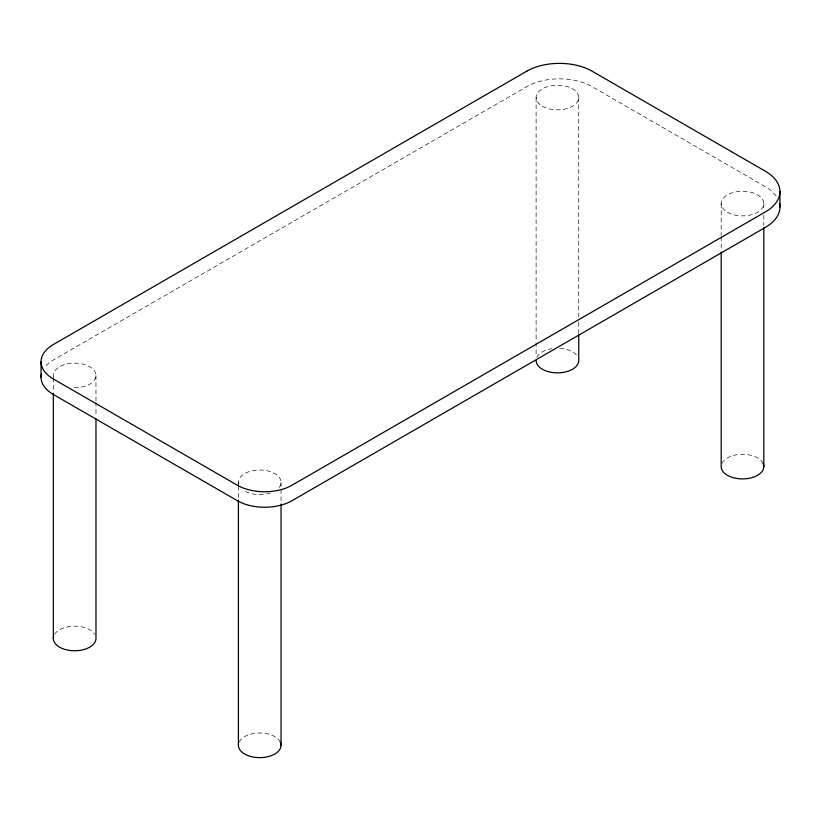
<?xml version="1.0" encoding="UTF-8"?>
<svg xmlns="http://www.w3.org/2000/svg" width="821" height="821" viewBox="0 0 821 821"><rect width="100%" height="100%" fill="white"/><g stroke="black" fill="none" stroke-linecap="round" stroke-linejoin="round"><path stroke-width="0.62" stroke-dasharray="4.11 3.08" d="M763.817 203.577L763.817 209.96M763.817 215.071L763.817 225.282M721.187 203.577L721.187 235.494M721.187 236.776L721.187 250.816M578.743 97.525L578.743 317.132M578.743 322.243L578.743 333.737M536.113 97.525L536.113 341.392M536.113 342.665L536.113 356.714M281.049 482.307L281.049 502.729M238.408 482.307L238.408 484.852M238.408 486.135L238.408 500.174M95.975 375.454L95.975 400.987M95.975 402.269L95.975 416.309M53.344 378.009L53.344 392.048M54.627 634.264A21.315 12.305 0 0 1 74.66 626.166A21.315 12.305 0 0 1 94.692 634.264M53.663 377.588A21.315 12.305 0 0 1 73.295 363.169A21.315 12.305 0 0 1 95.954 376.028A21.315 12.305 0 0 1 71.324 387.604M536.842 357.361A21.315 12.305 0 0 1 551.917 348.658M559.655 348.309A21.315 12.305 0 0 1 578.025 357.361M239.137 742.133A21.315 12.305 0 0 1 259.734 733.009A21.315 12.305 0 0 1 280.32 742.133M238.737 484.441A21.315 12.305 0 0 1 263.428 470.176A21.315 12.305 0 0 1 278.186 488.454M270.386 492.959A21.315 12.305 0 0 1 244.658 491.009M721.905 463.403A21.315 12.305 0 0 1 742.502 454.29A21.315 12.305 0 0 1 763.089 463.403M776.153 196.024A49.896 28.807 0 0 0 765.336 186.685L592.074 86.646A46.161 26.652 0 0 0 526.795 86.646L53.468 359.926A42.394 24.476 0 0 0 44.272 367.87M542.363 106.227A21.315 12.305 0 0 0 578.025 100.716A21.315 12.305 0 0 0 551.917 85.641A21.315 12.305 0 0 0 542.363 106.227M727.427 212.28A21.315 12.305 0 0 0 763.089 206.759A21.315 12.305 0 0 0 736.981 191.683A21.315 12.305 0 0 0 727.427 212.28"/><path stroke-width="1.23" d="M779.95 191.58L779.95 207.046M763.817 227.838L763.817 466.595M721.187 252.098L721.187 466.595A21.315 12.305 0 0 0 745.283 478.797A21.315 12.305 0 0 0 763.089 463.403M578.743 335.009L578.743 360.542A21.315 12.305 0 0 1 557.428 372.857A21.315 12.305 0 0 1 536.113 360.542M281.049 504.012L281.049 745.314M238.408 500.174L238.408 745.314A21.315 12.305 0 0 0 262.515 757.516A21.315 12.305 0 0 0 280.32 742.133M95.975 418.864L95.975 638.471A21.315 12.305 0 0 1 72.802 650.735A21.315 12.305 0 0 1 53.663 636.326M53.344 393.331L53.344 638.471M41.05 361.763L41.05 377.229M779.519 203.29A49.896 28.807 0 0 1 765.336 227.417L292.019 500.687A38.679 22.331 0 0 1 237.32 500.687L53.468 394.542A42.394 24.476 0 0 1 41.409 374.037M526.795 71.181L53.468 344.461A42.394 24.476 0 0 0 53.468 379.066L237.32 485.211A38.679 22.331 0 0 0 292.019 485.211L765.336 211.941A49.896 28.807 0 0 0 765.336 171.209L592.074 71.181A46.161 26.652 0 0 0 526.795 71.181"/></g></svg>
